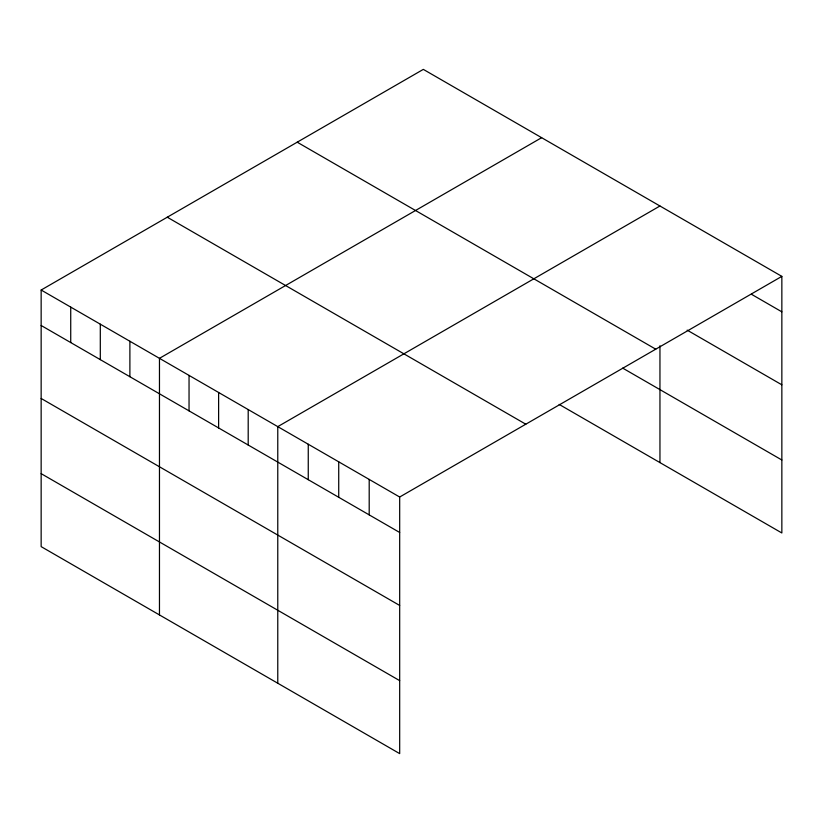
<?xml version="1.0" encoding="UTF-8"?>
<svg xmlns="http://www.w3.org/2000/svg" width="823" height="823" viewBox="0 0 823 823"><rect width="100%" height="100%" fill="white"/><g stroke="black" fill="none" stroke-linecap="round" stroke-linejoin="round"><path stroke-width="1.23" d="M781.85 276.374L399.68 497.02L399.68 753.621L41.15 546.626L41.15 290.025L423.32 69.379L781.85 276.374L781.85 532.975L559.167 404.412M541.637 137.688L159.467 358.334L159.467 614.935M659.953 205.997L277.773 426.633L277.773 683.244M751.378 294.233L781.85 311.835M687.164 330.136L781.85 384.814M297.206 142.194L655.736 349.178M622.702 368.118L781.85 459.995M167.264 217.21L525.794 424.205M41.15 290.025L399.68 497.02M41.15 325.486L399.68 532.481M41.15 398.466L399.68 605.45M41.15 473.647L399.68 680.642M659.953 345.763L659.953 462.598M369.198 479.418L369.198 514.879M338.726 461.826L338.726 497.287M308.255 444.235L308.255 479.696M248.196 409.556L248.196 445.027M218.62 392.478L218.62 427.95M189.043 375.411L189.043 410.872M129.89 341.257L129.89 376.718M100.303 324.18L100.303 359.641M70.727 307.102L70.727 342.563"/></g></svg>
